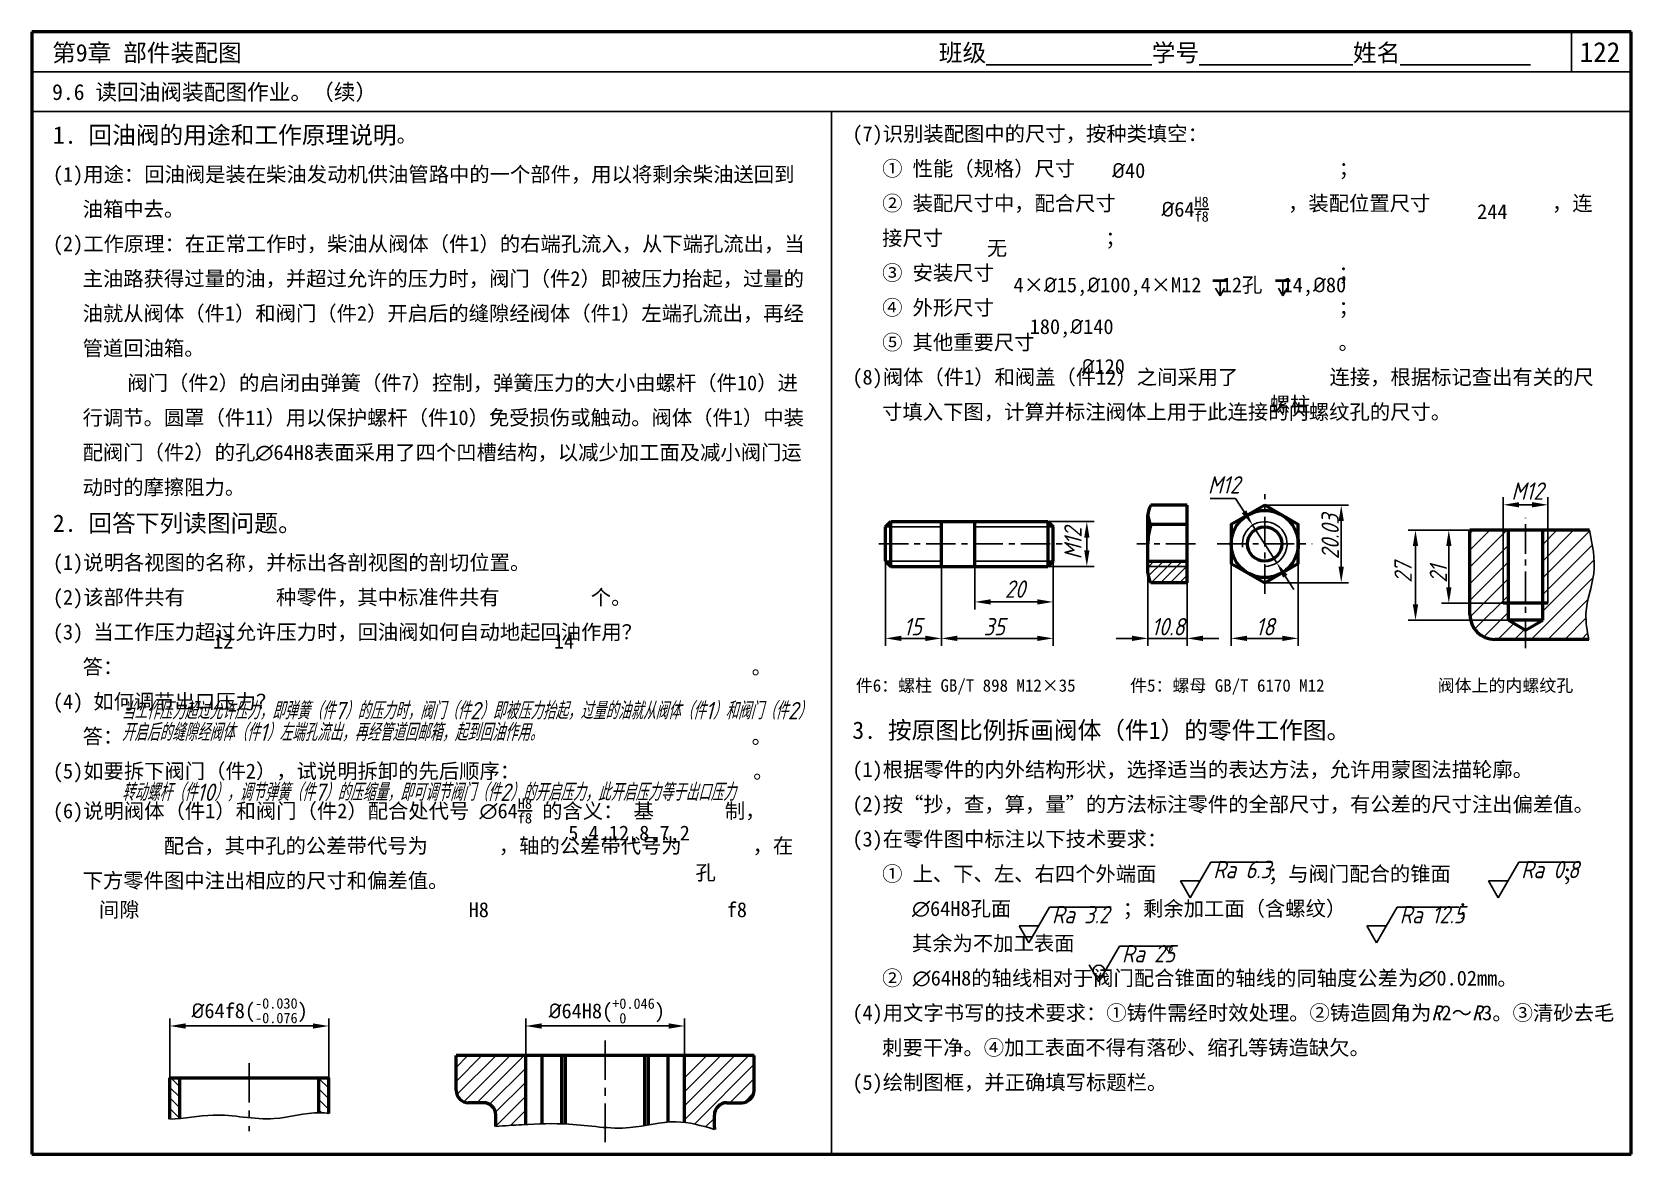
# Model space of a CAD drawing. Header units: millimetres. Extents: x 0 to 322, y 0 to 226.
import ezdxf

# ---------------------------------------------------------------- set-up
doc = ezdxf.new("R2010")
doc.units = ezdxf.units.MM
doc.header["$LTSCALE"] = 0.25
doc.header["$PDMODE"] = 33
doc.header["$PDSIZE"] = 1.5
doc.linetypes.add('CENTER', pattern=[50.8, 31.75, -6.35, 6.35, -6.35])
for name, color, linetype in [('点画线层', 7, 'CENTER'), ('答案', 1, 'Continuous'), ('细实线层', 7, 'Continuous')]:
    doc.layers.add(name, color=color, linetype=linetype)
doc.layers.add('粗实线层', color=7, linetype='Continuous', lineweight=50)
doc.styles.get("Standard").update_dxf_attribs({"font": 'gbeitc.shx', "height": 3.5, "bigfont": 'gbcbig.shx'})
doc.styles.add('宋体', font='', dxfattribs={"height": 3})
doc.styles.get('宋体').set_extended_font_data('SimSun')
doc.dimstyles.new('ISO-25', dxfattribs={"dimtxt": 4, "dimasz": 3.2, "dimexe": 1.5, "dimexo": 0, "dimgap": 1, "dimtad": 1, "dimtoh": 1, "dimdec": 0, "dimdsep": 46, "dimtxsty": 'Standard', "dimcen": 0, "dimclrd": 256, "dimclre": 256, "dimclrt": 256, "dimadec": 0, "dimazin": 0, "dimtfac": 1, "dimtdec": 0, "dimtmove": 0, "dimatfit": 3, "dimfxl": 0, "dimlwd": -1, "dimlwe": -1, "dimarcsym": 0})

# ---------------------------------------------------------------- blocks, each defined once
blk = doc.blocks.new('*D0')
at = {"layer": 'Defpoints', "color": 0, "transparency": 16777216}
for p in [(59.76, 25.79), (27.76, 15.35), (59.76, 15.35)]:
    blk.add_point(p, dxfattribs=at)
at = {"layer": '细实线层', "transparency": 16777216}
for p, q in [((27.76, 15.35), (27.76, 27.29)), ((30.96, 25.79), (56.56, 25.79)), ((59.76, 15.35), (59.76, 27.29))]:
    blk.add_line(p, q, dxfattribs=at)
for points in [[(30.96, 26.32), (30.96, 25.25), (27.76, 25.79)], [(56.56, 26.32), (56.56, 25.25), (59.76, 25.79)]]:
    blk.add_solid(points, dxfattribs=at)
blk = doc.blocks.new('*D1')
at = {"layer": 'Defpoints', "color": 0, "transparency": 16777216}
for p in [(131.42, 25.79), (99.42, 19.83), (131.42, 19.83)]:
    blk.add_point(p, dxfattribs=at)
at = {"layer": '细实线层', "transparency": 16777216}
for p, q in [((99.42, 19.83), (99.42, 27.29)), ((102.62, 25.79), (128.22, 25.79)), ((131.42, 19.83), (131.42, 27.29))]:
    blk.add_line(p, q, dxfattribs=at)
for points in [[(102.62, 26.32), (102.62, 25.25), (99.42, 25.79)], [(128.22, 26.32), (128.22, 25.25), (131.42, 25.79)]]:
    blk.add_solid(points, dxfattribs=at)
blk = doc.blocks.new('*D3')
at = {"layer": 'Defpoints', "color": 0, "transparency": 16777216}
for p in [(248.24, 130.67), (248.24, 115.08), (263.64, 115.08)]:
    blk.add_point(p, dxfattribs=at)
at = {"layer": '细实线层', "transparency": 16777216}
for p, q in [((248.24, 130.67), (265.14, 130.67)), ((263.64, 127.47), (263.64, 118.28)), ((248.24, 115.08), (265.14, 115.08))]:
    blk.add_line(p, q, dxfattribs=at)
for points in [[(263.11, 127.47), (264.17, 127.47), (263.64, 130.67)], [(263.11, 118.28), (264.17, 118.28), (263.64, 115.08)]]:
    blk.add_solid(points, dxfattribs=at)
blk = doc.blocks.new('*D4')
at = {"layer": 'Defpoints', "color": 0, "transparency": 16777216}
for p in [(241.49, 118.97), (254.99, 118.97), (254.99, 103.86)]:
    blk.add_point(p, dxfattribs=at)
at = {"layer": '细实线层', "transparency": 16777216}
for p, q in [((241.49, 118.97), (241.49, 102.36)), ((254.99, 118.97), (254.99, 102.36)), ((244.69, 103.86), (251.79, 103.86))]:
    blk.add_line(p, q, dxfattribs=at)
for points in [[(244.69, 104.4), (244.69, 103.33), (241.49, 103.86)], [(251.79, 104.4), (251.79, 103.33), (254.99, 103.86)]]:
    blk.add_solid(points, dxfattribs=at)
blk = doc.blocks.new('*D5')
at = {"layer": 'Defpoints', "color": 0, "transparency": 16777216}
for p in [(224.72, 117.03), (232.59, 115.08), (224.72, 103.86)]:
    blk.add_point(p, dxfattribs=at)
at = {"layer": '细实线层', "transparency": 16777216}
for p, q in [((224.72, 117.03), (224.72, 102.36)), ((232.59, 115.08), (232.59, 102.36)), ((221.52, 103.86), (218.32, 103.86)), ((232.59, 103.86), (224.72, 103.86)), ((235.79, 103.86), (238.99, 103.86))]:
    blk.add_line(p, q, dxfattribs=at)
for points in [[(221.52, 104.4), (221.52, 103.33), (224.72, 103.86)], [(235.79, 104.4), (235.79, 103.33), (232.59, 103.86)]]:
    blk.add_solid(points, dxfattribs=at)
blk = doc.blocks.new('*D6')
at = {"layer": 'Defpoints', "color": 0, "transparency": 16777216}
for p in [(205.62, 119.42), (189.87, 118.37), (205.62, 111.2)]:
    blk.add_point(p, dxfattribs=at)
at = {"layer": '细实线层', "transparency": 16777216}
for p, q in [((205.62, 119.42), (205.62, 109.7)), ((189.87, 118.37), (189.87, 109.7)), ((193.07, 111.2), (202.42, 111.2))]:
    blk.add_line(p, q, dxfattribs=at)
for points in [[(193.07, 111.74), (193.07, 110.67), (189.87, 111.2)], [(202.42, 111.74), (202.42, 110.67), (205.62, 111.2)]]:
    blk.add_solid(points, dxfattribs=at)
blk = doc.blocks.new('*D7')
at = {"layer": 'Defpoints', "color": 0, "transparency": 16777216}
for p in [(171.87, 119.42), (183.12, 118.37), (183.12, 103.86)]:
    blk.add_point(p, dxfattribs=at)
at = {"layer": '细实线层', "transparency": 16777216}
for p, q in [((171.87, 119.42), (171.87, 102.36)), ((183.12, 118.37), (183.12, 102.36)), ((175.07, 103.86), (179.92, 103.86))]:
    blk.add_line(p, q, dxfattribs=at)
for points in [[(175.07, 104.4), (175.07, 103.33), (171.87, 103.86)], [(179.92, 104.4), (179.92, 103.33), (183.12, 103.86)]]:
    blk.add_solid(points, dxfattribs=at)
blk = doc.blocks.new('*D8')
at = {"layer": 'Defpoints', "color": 0, "transparency": 16777216}
for p in [(205.62, 119.42), (183.12, 118.37), (205.62, 103.86)]:
    blk.add_point(p, dxfattribs=at)
at = {"layer": '细实线层', "transparency": 16777216}
for p, q in [((205.62, 119.42), (205.62, 102.36)), ((183.12, 118.37), (183.12, 102.36)), ((186.32, 103.86), (202.42, 103.86))]:
    blk.add_line(p, q, dxfattribs=at)
for points in [[(186.32, 104.4), (186.32, 103.33), (183.12, 103.86)], [(202.42, 104.4), (202.42, 103.33), (205.62, 103.86)]]:
    blk.add_solid(points, dxfattribs=at)
blk = doc.blocks.new('*D2')
at = {"layer": 'Defpoints', "color": 0, "transparency": 16777216}
for p in [(204.57, 127.37), (204.57, 118.37), (212.42, 118.37)]:
    blk.add_point(p, dxfattribs=at)
at = {"layer": '细实线层', "transparency": 16777216}
for p, q in [((204.57, 127.37), (213.92, 127.37)), ((212.42, 124.17), (212.42, 121.57)), ((204.57, 118.37), (213.92, 118.37))]:
    blk.add_line(p, q, dxfattribs=at)
for points in [[(211.89, 124.17), (212.95, 124.17), (212.42, 127.37)], [(211.89, 121.57), (212.95, 121.57), (212.42, 118.37)]]:
    blk.add_solid(points, dxfattribs=at)
blk = doc.blocks.new('*D9')
at = {"layer": 'Defpoints', "color": 0, "transparency": 16777216}
for p in [(245.81, 126.66), (250.66, 119.08)]:
    blk.add_point(p, dxfattribs=at)
at = {"layer": '细实线层', "transparency": 16777216}
for p, q in [((242.37, 132.06), (244.09, 129.36)), ((250.66, 119.08), (245.81, 126.66)), ((252.38, 116.38), (254.1, 113.69))]:
    blk.add_line(p, q, dxfattribs=at)
for points in [[(244.54, 129.65), (243.64, 129.07), (245.81, 126.66)], [(252.83, 116.67), (251.93, 116.1), (250.66, 119.08)]]:
    blk.add_solid(points, dxfattribs=at)
blk = doc.blocks.new('*D10')
at = {"layer": 'Defpoints', "color": 0, "transparency": 16777216}
for p in [(305.27, 130.77), (296.27, 125.65), (305.27, 125.65)]:
    blk.add_point(p, dxfattribs=at)
at = {"layer": '细实线层', "transparency": 16777216}
for p, q in [((296.27, 125.65), (296.27, 132.27)), ((305.27, 125.65), (305.27, 132.27)), ((299.47, 130.77), (302.07, 130.77))]:
    blk.add_line(p, q, dxfattribs=at)
for points in [[(299.47, 131.3), (299.47, 130.24), (296.27, 130.77)], [(302.07, 131.3), (302.07, 130.24), (305.27, 130.77)]]:
    blk.add_solid(points, dxfattribs=at)
blk = doc.blocks.new('*D11')
at = {"layer": 'Defpoints', "color": 0, "transparency": 16777216}
for p in [(289.55, 125.65), (285.31, 110.95), (296.27, 110.95)]:
    blk.add_point(p, dxfattribs=at)
at = {"layer": '细实线层', "transparency": 16777216}
for p, q in [((289.55, 125.65), (283.81, 125.65)), ((285.31, 122.45), (285.31, 114.15)), ((296.27, 110.95), (283.81, 110.95))]:
    blk.add_line(p, q, dxfattribs=at)
for points in [[(284.78, 122.45), (285.85, 122.45), (285.31, 125.65)], [(284.78, 114.15), (285.85, 114.15), (285.31, 110.95)]]:
    blk.add_solid(points, dxfattribs=at)
blk = doc.blocks.new('*D12')
at = {"layer": 'Defpoints', "color": 0, "transparency": 16777216}
for p in [(289.55, 125.65), (278.6, 107.5), (297.32, 107.5)]:
    blk.add_point(p, dxfattribs=at)
at = {"layer": '细实线层', "transparency": 16777216}
for p, q in [((289.55, 125.65), (277.1, 125.65)), ((278.6, 122.45), (278.6, 110.7)), ((297.32, 107.5), (277.1, 107.5))]:
    blk.add_line(p, q, dxfattribs=at)
for points in [[(278.06, 122.45), (279.13, 122.45), (278.6, 125.65)], [(278.06, 110.7), (279.13, 110.7), (278.6, 107.5)]]:
    blk.add_solid(points, dxfattribs=at)

msp = doc.modelspace()

# ---------------------------------------------------------------- hatches: boundary and pattern name
at = {"layer": '细实线层'}
h = msp.add_hatch(dxfattribs=at)
h.set_pattern_fill('ANSI31', color=256, scale=0.75, style=0)
h.set_pattern_definition([(45, (4.44, 1.5), (-1.683798, 1.683798), [])])
edge = h.paths.add_edge_path()
edge.add_arc((294.55, 108.65), 5, 180, 270)
edge.add_line((294.55, 103.65), (313.48, 103.65))
edge.add_spline(control_points=[(313.48, 103.65), (313.16, 105.38), (312.35, 109.87), (315.37, 117.07), (314.24, 122.73), (313.65, 125.65)], knot_values=[0, 0, 0, 0, 5.228092, 13.480583, 22.219099, 22.219099, 22.219099, 22.219099], degree=3, periodic=0)
edge.add_line((313.65, 125.65), (305.27, 125.65))
edge.add_line((305.27, 125.65), (305.27, 110.95))
edge.add_line((305.27, 110.95), (304.22, 110.95))
edge.add_line((304.22, 110.95), (304.22, 107.5))
edge.add_line((304.22, 107.5), (300.77, 105.5))
edge.add_line((300.77, 105.5), (297.32, 107.5))
edge.add_line((297.32, 107.5), (297.32, 110.95))
edge.add_line((297.32, 110.95), (296.27, 110.95))
edge.add_line((296.27, 110.95), (296.27, 125.65))
edge.add_line((296.27, 125.65), (289.55, 125.65))
edge.add_line((289.55, 125.65), (289.55, 108.65))
h.paths.add_polyline_path([(296.27, 110.95), (297.32, 110.95), (297.32, 125.65), (296.27, 125.65)], flags=17)
h.paths.add_polyline_path([(305.27, 125.65), (304.22, 125.65), (304.22, 110.95), (305.27, 110.95)], flags=17)

# ---------------------------------------------------------------- linework, layer by layer
at = {"lineweight": 50}
for p, q in [((322, 226), (0, 226)), ((0, 226), (0, 0)), ((322, 0), (322, 226)), ((0, 0), (322, 0))]:
    msp.add_line(p, q, dxfattribs=at)
for p, q in [((310, 218), (310, 226)), ((322, 218), (0, 218)), ((322, 210), (0, 210)), ((161, 210), (161, 0)), ((85.42, 14.63), (90.62, 19.83)), ((85.42, 17.46), (87.79, 19.83)), ((85.58, 11.96), (93.45, 19.83)), ((86.97, 10.52), (96.28, 19.83)), ((89.6, 10.33), (99.1, 19.83)), ((131.42, 6.89), (144.36, 19.83)), ((131.42, 9.72), (141.53, 19.83)), ((131.42, 12.55), (138.7, 19.83)), ((131.42, 15.38), (135.87, 19.83)), ((92.12, 10.03), (99.42, 17.32)), ((133.39, 6.03), (145.42, 18.07)), ((27.76, 13.42), (29.76, 11.42)), ((27.95, 15.35), (29.76, 13.54)), ((57.76, 15.24), (59.76, 13.24)), ((57.76, 13.12), (59.76, 11.12)), ((93.35, 8.42), (99.42, 14.49)), ((140.52, 10.33), (145.42, 15.24)), ((27.76, 11.3), (29.76, 9.3)), ((57.76, 11), (59.76, 9)), ((93.4, 5.64), (99.42, 11.66)), ((143.39, 10.38), (145.38, 12.36)), ((27.76, 9.18), (29.76, 7.18)), ((57.76, 8.87), (58.34, 8.3)), ((96.35, 5.76), (99.42, 8.84)), ((135.65, 5.47), (137.42, 7.24))]:
    msp.add_line(p, q)
at = {"layer": '点画线层', "ltscale": 0.75}
for p, q in [((248.24, 112.83), (248.24, 132.92)), ((300.77, 101.86), (300.77, 128.16)), ((170.52, 122.87), (207.42, 122.87)), ((234.28, 122.87), (222.47, 122.87)), ((238.67, 122.87), (257.8, 122.87))]:
    msp.add_line(p, q, dxfattribs=at)
at = {"layer": '点画线层'}
for p, q in [((115.42, 22.86), (115.42, 2.4)), ((43.76, 18.31), (43.76, 4.63))]:
    msp.add_line(p, q, dxfattribs=at)
at = {"layer": '答案', "lineweight": 40}
for p, q in [((237.76, 175.94), (240.73, 175.94)), ((250.4, 175.94), (253.37, 175.94))]:
    msp.add_line(p, q, dxfattribs=at)
at = {"layer": '答案'}
for p, q in [((239.24, 172.85), (238.35, 174.4)), ((239.24, 175.94), (239.24, 172.85)), ((239.24, 172.85), (240.13, 174.4)), ((251.88, 172.85), (250.99, 174.4)), ((251.88, 175.94), (251.88, 172.85)), ((251.88, 172.85), (252.77, 174.4))]:
    msp.add_line(p, q, dxfattribs=at)
at = {"layer": '粗实线层'}
for p, q in [((232.59, 130.67), (225.32, 130.67)), ((232.59, 115.08), (232.59, 130.67)), ((171.87, 126.32), (172.92, 127.37)), ((171.87, 119.42), (171.87, 126.32)), ((172.92, 127.37), (204.57, 127.37)), ((172.92, 118.37), (172.92, 127.37)), ((183.12, 118.37), (183.12, 127.37)), ((189.87, 118.37), (189.87, 127.37)), ((204.57, 127.37), (204.57, 118.37)), ((204.57, 127.37), (205.62, 126.32)), ((205.62, 119.42), (205.62, 126.32)), ((224.72, 117.03), (224.72, 128.72)), ((232.59, 126.77), (225.32, 126.77)), ((289.55, 108.65), (289.55, 125.65)), ((313.65, 125.65), (289.55, 125.65)), ((297.32, 107.5), (297.32, 125.65)), ((303.77, 125.65), (297.77, 125.65)), ((304.22, 107.5), (304.22, 125.65)), ((171.87, 119.42), (172.92, 118.37)), ((205.62, 119.42), (204.57, 118.37)), ((224.72, 119.42), (232.59, 119.42)), ((172.92, 118.37), (204.57, 118.37)), ((232.59, 115.08), (225.32, 115.08)), ((305.27, 110.95), (296.27, 110.95)), ((304.22, 107.5), (297.32, 107.5)), ((297.32, 107.5), (300.77, 105.5)), ((300.77, 105.5), (304.22, 107.5)), ((313.48, 103.65), (294.55, 103.65)), ((85.42, 12.83), (85.42, 19.83)), ((145.42, 19.83), (85.42, 19.83)), ((99.42, 5.95), (99.42, 19.83)), ((102.74, 6.09), (102.74, 19.83)), ((106.71, 6.06), (106.71, 19.83)), ((107.41, 6.05), (107.41, 19.83)), ((123.43, 5.73), (123.43, 19.83)), ((124.13, 5.86), (124.13, 19.83)), ((128.1, 6.43), (128.1, 19.83)), ((131.42, 6.37), (131.42, 19.83)), ((145.42, 12.83), (145.42, 19.83)), ((27.76, 15.35), (59.76, 15.35)), ((27.76, 7.03), (27.76, 15.35)), ((29.76, 7.13), (29.76, 15.35)), ((57.76, 8.31), (57.76, 15.35)), ((59.76, 8.19), (59.76, 15.35)), ((90.92, 10.33), (87.92, 10.33)), ((139.92, 10.33), (142.92, 10.33)), ((93.42, 5.56), (93.42, 7.83)), ((137.42, 5.33), (137.42, 7.83)), ((137.42, 5.33), (137.42, 4.97))]:
    msp.add_line(p, q, dxfattribs=at)
msp.add_lwpolyline([(248.24, 130.67), (241.49, 126.77), (241.49, 118.97), (248.24, 115.08), (254.99, 118.97), (254.99, 126.77)], close=True, dxfattribs=at)
for radius in [6.75, 3.45]:
    msp.add_circle((248.24, 122.87), radius, dxfattribs=at)
for centre, radius, start, end in [((228.17, 128.72), 3.45, 145.6158, 214.3842), ((237.61, 122.87), 12.9, 162.412, 180), ((228.17, 117.03), 3.45, 180, 214.3842), ((294.55, 108.65), 5, 180, 270), ((87.92, 12.83), 2.5, 180, 270), ((90.92, 7.83), 2.5, 0, 90), ((139.92, 7.83), 2.5, 90, 180), ((142.92, 12.83), 2.5, 270, 0)]:
    msp.add_arc(centre, radius, start, end, dxfattribs=at)
at = {"layer": '细实线层'}
for p, q in [((242.37, 132.06), (237.23, 132.06)), ((171.87, 126.32), (183.12, 126.32)), ((189.87, 126.32), (205.62, 126.32)), ((296.27, 110.95), (296.27, 125.65)), ((305.27, 110.95), (305.27, 125.65)), ((171.87, 119.42), (183.12, 119.42)), ((189.87, 119.42), (205.62, 119.42)), ((224.78, 116.37), (227.83, 119.42)), ((224.88, 118.37), (225.93, 119.42)), ((225.38, 115.08), (229.72, 119.42)), ((227.27, 115.08), (231.62, 119.42)), ((224.72, 118.37), (232.59, 118.37)), ((224.72, 118.2), (224.88, 118.37)), ((229.17, 115.08), (232.46, 118.37)), ((231.06, 115.08), (232.59, 116.61)), ((233.25, 51.61), (237.41, 58.81)), ((237.41, 58.81), (249.78, 58.81)), ((295.25, 51.61), (299.41, 58.81)), ((299.41, 58.81), (311.79, 58.81)), ((231.27, 55.04), (233.25, 51.61)), ((231.27, 55.04), (235.23, 55.04)), ((293.27, 55.04), (295.25, 51.61)), ((293.27, 55.04), (297.23, 55.04)), ((200.77, 42.52), (204.92, 49.72)), ((204.92, 49.72), (217.3, 49.72)), ((270.78, 42.52), (274.94, 49.72)), ((274.94, 49.72), (287.32, 49.72)), ((198.79, 45.95), (200.77, 42.52)), ((198.79, 45.95), (202.75, 45.95)), ((268.8, 45.95), (270.78, 42.52)), ((268.8, 45.95), (272.76, 45.95)), ((214.84, 34.65), (219, 41.85)), ((219, 41.85), (229.81, 41.85)), ((212.86, 38.08), (214.84, 34.65))]:
    msp.add_line(p, q, dxfattribs=at)
at = {"layer": '细实线层', "ltscale": 0.5}
msp.add_circle((214.84, 36.93), 1.14, dxfattribs=at)
at = {"layer": '细实线层'}
msp.add_arc((248.24, 122.87), 4.5, 270, 187.7773, dxfattribs=at)
for points in [[(313.48, 103.65), (312.93, 108.84), (314.49, 116.95), (313.65, 125.65)], [(93.42, 5.56), (98.66, 5.91), (108.14, 6.02), (120.42, 5.32), (129.67, 6.49), (137.42, 4.97)]]:
    msp.add_spline(points, degree=3, dxfattribs=at)
msp.add_open_spline([(27.76, 7.03), (30.65, 7.04), (37.67, 8.75), (47.78, 6.03), (55.54, 8.52), (59.18, 8.26), (59.76, 8.19)], degree=3, knots=[6.077557, 6.077557, 6.077557, 6.077557, 14.818372, 27.126084, 36.44479, 38.223644, 38.223644, 38.223644, 38.223644], dxfattribs=at)

# ---------------------------------------------------------------- texts
at = {"style": '宋体'}
for s, height, p in [('第9章 部件装配图', 3.5, (4.05, 220.07)), ('班级%%U              %%U学号%%U             %%U姓名%%U           ', 3.5, (182.61, 220.07)), ('122', 4, (311.67, 219.96)), ('9.6 读回油阀装配图作业。（续）', 3.2, (4.05, 212.3))]:
    msp.add_text(s, height=height, dxfattribs=at).set_placement(p)
at = {"layer": '答案', "style": '宋体'}
for s, p in [('244', (291.01, 188.32)), ('无', (192.28, 180.97)), ('螺柱', (249.25, 149.5)), ('12', (36.46, 101.78)), ('14', (105.09, 101.78)), ('5,4,12,8,7,2', (107.99, 63.16)), ('孔', (133.62, 55.19)), ('间隙', (13.48, 47.71)), ('H8', (87.93, 47.71)), ('f8', (139.9, 47.71))]:
    msp.add_text(s, height=3, dxfattribs=at).set_placement(p)
at = {"layer": '答案'}
for s, p in [('M12', (236.8, 133.03)), ('M12', (297.91, 131.77)), ('20', (195.9, 112.03)), ('15', (175.52, 104.46)), ('35', (191.63, 104.46)), ('10.8', (225.43, 104.46)), ('18', (246.43, 104.46)), ('当工作压力超过允许压力，即弹簧（件7）的压力时，阀门（件2）即被压力抬起，过量的油就从阀体（件1）和阀门（件2）', (18.07, 87.55)), ('开启后的缝隙经阀体（件1）左端孔流出，再经管道回邮箱，起到回油作用。', (18.07, 83.2)), ('转动螺杆（件10），调节弹簧（件7）的压缩量，即可调节阀门（件2）的开启压力，此开启压力等于出口压力', (18.07, 71.13))]:
    msp.add_text(s, height=3.5, dxfattribs=at).set_placement(p)
for s, p in [('20.03', (263.17, 119.78)), ('M12', (211.37, 119.78)), ('27', (277.86, 115.05)), ('21', (284.96, 115.05))]:
    msp.add_text(s, height=3.5, rotation=90, dxfattribs=at).set_placement(p)
at = {"layer": '答案', "char_height": 3, "attachment_point": 1, "style": '宋体'}
for s, width, insert in [('{\\fISOCPEUR|b0|i0|c0|p34;%%C}40', 23.0511, (217.51, 199.6)), ('\\A1;{\\fISOCPEUR|b0|i0|c0|p34;%%C}64{\\H0.7x;\\SH8/f8;}', 33.5992, (227.43, 192.82)), ('4×{\\fISOCPEUR|b0|i0|c0|p34;%%C}15,{\\fISOCPEUR|b0|i0|c0|p34;%%C}100,4×M12  12孔  14,{\\fISOCPEUR|b0|i0|c0|p34;%%C}80', 79.9787, (197.65, 176.56)), ('180,{\\fISOCPEUR|b0|i0|c0|p34;%%C}140', 64.366, (200.91, 168.16)), ('{\\fISOCPEUR|b0|i0|c0|p34;%%C}120', 56.6788, (211.36, 160.13)), ('\\A1;{\\fISOCPEUR|b0|i0|c0|p34;%%C}64f8({\\H0.7x;\\S-0.030^ -0.076;\\H1.4286x;)}', 33.5992, (32.12, 31.39)), ('\\A1;{\\fISOCPEUR|b0|i0|c0|p34;%%C}64H8({\\H0.7x;\\S+0.046^  0;})', 33.5992, (104.04, 31.35))]:
    msp.add_mtext_dynamic_manual_height_columns(s, width=width, gutter_width=17.5, heights=[0], dxfattribs=dict(at, insert=insert))
at = {"layer": '细实线层', "style": '宋体'}
for s, p in [('件6：螺柱 GB/T 898 M12×35', (165.9, 93.12)), ('件5：螺母 GB/T 6170 M12', (221.14, 93.12)), ('阀体上的内螺纹孔', (283.07, 93.12))]:
    msp.add_text(s, height=2.5, dxfattribs=at).set_placement(p)
at = {"layer": '细实线层'}
for s, p in [('Ra 6.3', (237.88, 55.55)), ('Ra 0.8', (299.88, 55.55)), ('Ra 3.2', (205.4, 46.46)), ('Ra 12.5', (275.42, 46.46)), ('Ra 25', (219.48, 38.59))]:
    msp.add_text(s, height=3.5, dxfattribs=at).set_placement(p)
at = {"layer": '细实线层', "char_height": 3, "attachment_point": 1, "line_spacing_factor": 1.4, "style": '宋体'}
for s, insert, width in [('\\A1;{\\H1.167x;1. 回油阀的用途和工作原理说明}。\\P\\pi-6,l6;(1)用途：回油阀是装在柴油发动机供油管路中的一个部件，用以将剩余柴油送回到油箱中去。\\P(2)工作原理：在正常工作时，柴油从阀体（件1）的右端孔流入，从下端孔流出，当主油路获得过量的油，并超过允许的压力时，阀门（件2）即被压力抬起，过量的油就从阀体（件1）和阀门（件2）开启后的缝隙经阀体（件1）左端孔流出，再经管道回油箱。\\P\\pi9;阀门（件2）的启闭由弹簧（件7）控制，弹簧压力的大小由螺杆（件10）进行调节。圆罩（件11）用以保护螺杆（件10）免受损伤或触动。阀体（件1）中装配阀门（件2）的孔{\\fISOCPEUR|b0|i0|c0|p34;∅}64H8表面采用了四个凹槽结构，以减少加工面及减小阀门运动时的摩擦阻力。\\P\\pi-6;{\\H1.167x;2. 回答下列读图问题。}\\P(1)说明各视图的名称，并标出各剖视图的剖切位置。\\P(2)该部件共有{\\L         }种零件，其中标准件共有{\\L         }个。\\P(3) 当工作压力超过允许压力时，回油阀如何自动地起回油作用？\\P\\pi0;答：{\\L                                                              }。\\P\\pi-6;(4) 如何调节出口压力？\\P\\pi0;答：{\\L                                                              }。\\P\\pl0;(5)如要拆下阀门（件2），试说明拆卸的先后顺序：{\\L                       }。\\P(6)说明阀体（件1）和阀门（件2）配合处代号 {\\fISOCPEUR|b0|i0|c0|p34;∅}64{\\H0.7x;\\SH8/f8;\\H1.429x; \\H0.9997x;的含义： 基\\L       \\l制，\\P\\pl6;\\L        \\l配合，其中孔的公差带代号为\\L       \\l，轴的公差带代号为\\L       \\l，在下方零件图中注出相应的尺寸和偏差值。}', (4.2, 207), 151.5227), ('\\A1;\\pi-6,l6;(7)识别装配图中的尺寸，按种类填空：\\P\\pi0;① 性能（规格）尺寸{\\L                          }；\\P② 装配尺寸中，配合尺寸{\\L                 }，装配位置尺寸{\\L            }，连接尺寸{\\L                }；\\P③ 安装尺寸{\\L                                  }；\\P④ 外形尺寸{\\L                                  }；\\P⑤ 其他重要尺寸{\\L                              }。\\P\\pi-6;(8){\\A0;阀体（件1）和阀盖（件12）之间采用了\\L         \\l连接，根据标记查出有关的尺寸填入下图，计算并标注阀体上用于此连接的内螺纹孔的尺寸。}', (165.2, 207), 151.5227), ('\\A1;{\\H1.167x;3. 按原图比例拆画阀体（件1）的零件工作图。\\P\\pi-6,l6;}(1)根据零件的内外结构形状，选择适当的表达方法，允许用蒙图法描轮廓。\\P\\pi0,l0;(2)按“抄，查，算，量”的方法标注零件的全部尺寸，有公差的尺寸注出偏差值。\\P(3)在零件图中标注以下技术要求：\\P\\pl6;{\\A0;① }上、下、左、右四个外端面           ；与{\\A0;阀门配合的锥面           }；\\P\\pi6;{\\fISOCPEUR|b0|i0|c0|p34;∅\\A0;\\fSimSun|b0|i0|c134|p2;64H8孔面           }；剩余加工面（含螺纹）           ；\\P其余为不加工表面         。\\P\\pi0;{\\A0;② \\A1;\\fISOCPEUR|b0|i0|c0|p34;∅\\A0;\\fSimSun|b0|i0|c134|p2;64H8的轴线相对于阀门配合锥面的轴线的同轴度公差为\\A1;\\fISOCPEUR|b0|i0|c0|p34;∅\\A0;\\fSimSun|b0|i0|c134|p2;0.02mm。}\\P\\pi-6;(4)用文字书写的技术要求：①铸件需经时效处理。②铸造圆角为{\\fSimSun|b0|i1|c134|p2;R}2～{\\fSimSun|b0|i1|c134|p2;R}3。③清砂去毛刺要干净。④加工表面不得有落砂、缩孔等铸造缺欠。\\P\\pi0,l0;(5)绘制图框，并正确填写标题栏。', (165.2, 87.12), 155.9267)]:
    msp.add_mtext(s, dxfattribs=dict(at, insert=insert, width=width))

# ---------------------------------------------------------------- dimensions: what is measured, and where the dimension line sits
at = {"layer": '细实线层'}
dim = msp.add_diameter_dim_2p(p1=(250.66, 119.08), p2=(245.81, 126.66), text=' ', dimstyle='ISO-25', dxfattribs=at)
dim.commit()
dim.dimension.update_dxf_attribs({"geometry": '*D9', "text_midpoint": (242.37, 132.06)})
for base, p1, p2, picture, middle in [((305.27, 130.77), (296.27, 125.65), (305.27, 125.65), '*D10', (300.77, 130.77)), ((183.12, 103.86), (171.87, 119.42), (183.12, 118.37), '*D7', (177.49, 103.86)), ((205.62, 103.86), (183.12, 118.37), (205.62, 119.42), '*D8', (194.37, 103.86)), ((224.72, 103.86), (232.59, 115.08), (224.72, 117.03), '*D5', (228.65, 103.86)), ((254.99, 103.86), (241.49, 118.97), (254.99, 118.97), '*D4', (248.24, 103.86)), ((59.76, 25.79), (27.76, 15.35), (59.76, 15.35), '*D0', (43.76, 25.79)), ((131.42, 25.79), (99.42, 19.83), (131.42, 19.83), '*D1', (115.42, 25.79))]:
    dim = msp.add_linear_dim(base=base, p1=p1, p2=p2, text=' ', dimstyle='ISO-25', dxfattribs=at)
    dim.commit()
    dim.dimension.update_dxf_attribs({"geometry": picture, "text_midpoint": middle})
for base, p1, p2, picture, middle in [((263.64, 115.08), (248.24, 130.67), (248.24, 115.08), '*D3', (263.64, 122.87)), ((212.42, 118.37), (204.57, 127.37), (204.57, 118.37), '*D2', (212.42, 122.87)), ((278.6, 107.5), (289.55, 125.65), (297.32, 107.5), '*D12', (278.6, 116.57)), ((285.31, 110.95), (289.55, 125.65), (296.27, 110.95), '*D11', (285.31, 118.3))]:
    dim = msp.add_linear_dim(base=base, p1=p1, p2=p2, angle=90, text=' ', dimstyle='ISO-25', dxfattribs=at)
    dim.commit()
    dim.dimension.update_dxf_attribs({"geometry": picture, "text_midpoint": middle})
dim = msp.add_linear_dim(base=(205.62, 111.2), p1=(189.87, 118.37), p2=(205.62, 119.42), text=' ', dimstyle='ISO-25', dxfattribs=at)
dim.commit()
dim.dimension.update_dxf_attribs({"geometry": '*D6', "text_midpoint": (197.74, 111.2), "dimtype": 160})

doc.saveas('drawing.dxf')
